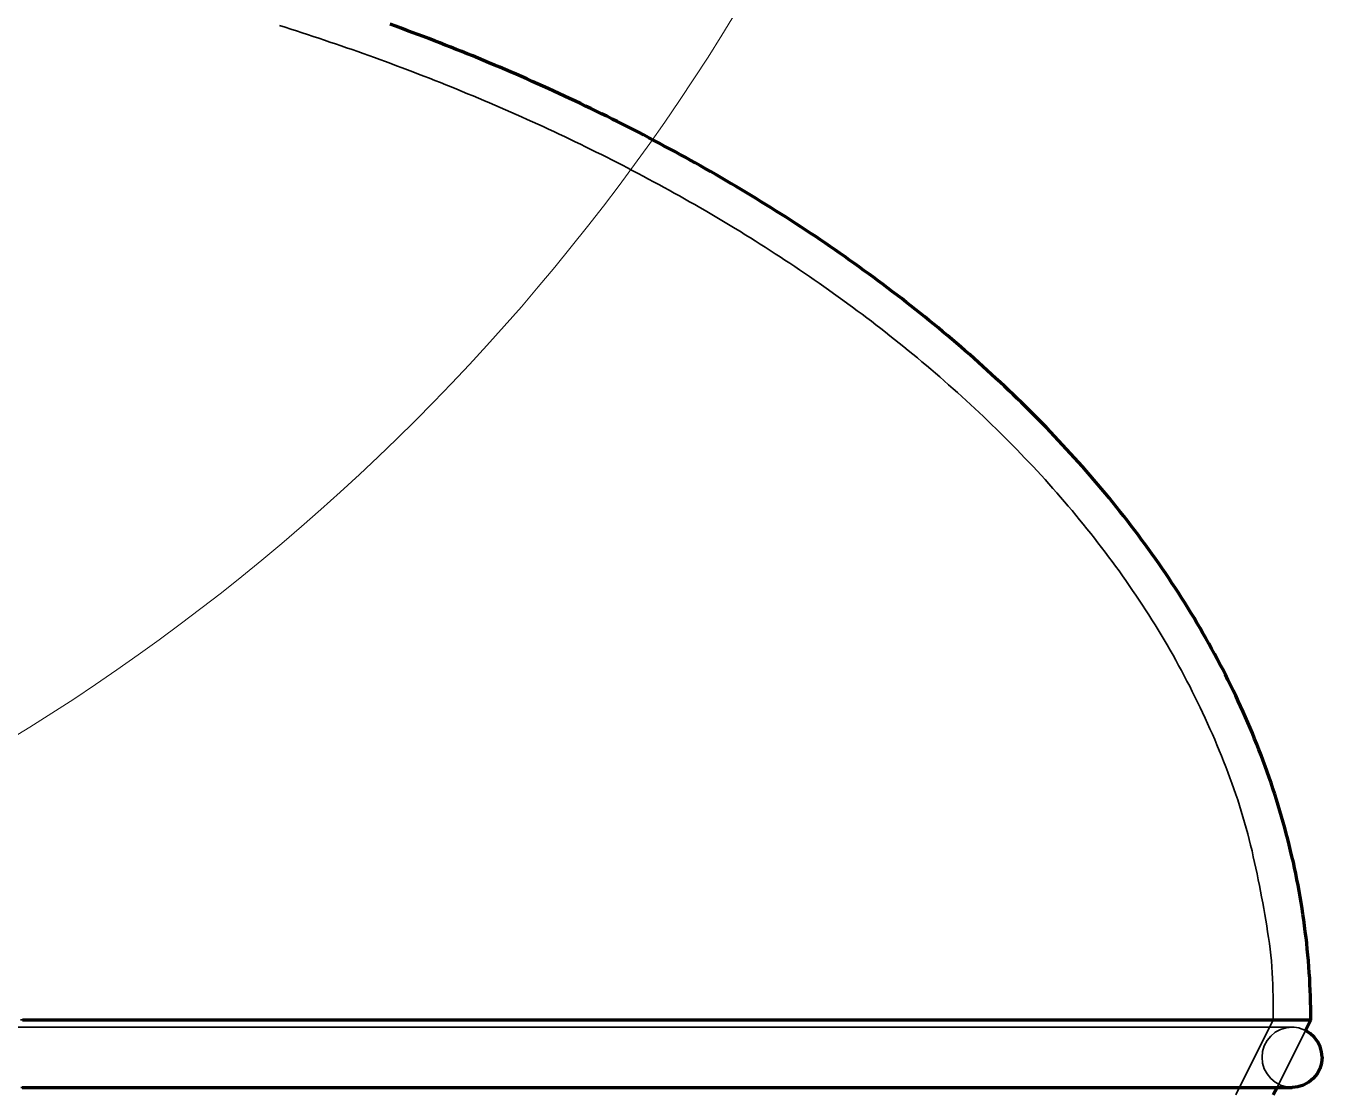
# Model space of a CAD drawing. Header units: millimetres. Extents: x 0 to 2382, y 0 to 420.
# Drawn here: x 292.58 to 303.62, y 289.74 to 298.82 of the extents above; entities that cross this region are included whole.
import ezdxf

# ---------------------------------------------------------------- set-up
doc = ezdxf.new("R2010")
doc.units = ezdxf.units.MM
doc.linetypes.add('IRAM-E-TRAZOS', pattern=[5, 4, -1])
for name, color, linetype, lineweight in [('01-VISIBLE', 7, 'CONTINUOUS', 70), ('02-OCULTA', 4, 'IRAM-E-TRAZOS', 35), ('08-FINA', 5, 'CONTINUOUS', 18)]:
    doc.layers.add(name, color=color, linetype=linetype, lineweight=lineweight)

msp = doc.modelspace()

# ---------------------------------------------------------------- linework, layer by layer
at = {"layer": '01-VISIBLE'}
for p, q in [((303.476, 290.258), (303.522, 290.349)), ((303.202, 289.709), (303.234, 289.773))]:
    msp.add_line(p, q, dxfattribs=at)
for points in [[(303.522, 290.349), (303.522, 290.399), (303.521, 290.45), (303.52, 290.5), (303.519, 290.55), (303.517, 290.6), (303.514, 290.65), (303.512, 290.7), (303.509, 290.75), (303.505, 290.8), (303.501, 290.85), (303.497, 290.9), (303.492, 290.95), (303.487, 291), (303.481, 291.05), (303.475, 291.099), (303.469, 291.149), (303.462, 291.199), (303.455, 291.248), (303.447, 291.298), (303.439, 291.347), (303.431, 291.397), (303.422, 291.446), (303.413, 291.495), (303.404, 291.545), (303.394, 291.594), (303.383, 291.643), (303.373, 291.692), (303.361, 291.741), (303.35, 291.789), (303.338, 291.838), (303.326, 291.887), (303.313, 291.935), (303.3, 291.984), (303.287, 292.032), (303.273, 292.08), (303.259, 292.128), (303.244, 292.176), (303.23, 292.224), (303.214, 292.272), (303.199, 292.319), (303.183, 292.367), (303.167, 292.414), (303.15, 292.462), (303.133, 292.509), (303.116, 292.556), (303.098, 292.603), (303.08, 292.65), (303.062, 292.696), (303.043, 292.743), (303.024, 292.789), (303.005, 292.835), (302.985, 292.881), (302.965, 292.927), (302.945, 292.973), (302.924, 293.019), (302.903, 293.064), (302.882, 293.11), (302.86, 293.155), (302.838, 293.2), (302.816, 293.245), (302.794, 293.29), (302.771, 293.335), (302.748, 293.379), (302.724, 293.423), (302.701, 293.467), (302.677, 293.511), (302.652, 293.555), (302.628, 293.599), (302.603, 293.643), (302.578, 293.686), (302.552, 293.729), (302.527, 293.772), (302.501, 293.815), (302.475, 293.858), (302.448, 293.9), (302.421, 293.943), (302.394, 293.985), (302.367, 294.027), (302.339, 294.069), (302.312, 294.111), (302.284, 294.152), (302.255, 294.194), (302.227, 294.235), (302.198, 294.276), (302.169, 294.317), (302.14, 294.357), (302.11, 294.398), (302.081, 294.438), (302.051, 294.479), (302.021, 294.519), (301.99, 294.559), (301.96, 294.598), (301.929, 294.638), (301.898, 294.677), (301.867, 294.716), (301.835, 294.755), (301.804, 294.794), (301.772, 294.833), (301.74, 294.871), (301.707, 294.91), (301.675, 294.948), (301.642, 294.986), (301.609, 295.024), (301.576, 295.061), (301.543, 295.099), (301.51, 295.136), (301.476, 295.173), (301.442, 295.21), (301.408, 295.247), (301.374, 295.284), (301.339, 295.32), (301.305, 295.357), (301.27, 295.393), (301.235, 295.429), (301.2, 295.465), (301.165, 295.5), (301.129, 295.536), (301.094, 295.571), (301.058, 295.606), (301.022, 295.641), (300.986, 295.676), (300.95, 295.71), (300.914, 295.745), (300.877, 295.779), (300.84, 295.813), (300.803, 295.847), (300.766, 295.881), (300.729, 295.915), (300.692, 295.948), (300.654, 295.982), (300.617, 296.015), (300.579, 296.048), (300.541, 296.081), (300.503, 296.113), (300.465, 296.146), (300.427, 296.178), (300.388, 296.21), (300.35, 296.242), (300.311, 296.274), (300.272, 296.306), (300.233, 296.337), (300.194, 296.369), (300.155, 296.4), (300.116, 296.431), (300.076, 296.462), (300.037, 296.493), (299.997, 296.523), (299.957, 296.554), (299.917, 296.584), (299.877, 296.614), (299.837, 296.644), (299.797, 296.674), (299.756, 296.704), (299.716, 296.733), (299.675, 296.762), (299.634, 296.792), (299.593, 296.821), (299.553, 296.85), (299.511, 296.878), (299.47, 296.907), (299.429, 296.935), (299.388, 296.964), (299.346, 296.992), (299.305, 297.02), (299.263, 297.048), (299.221, 297.075), (299.179, 297.103), (299.137, 297.13), (299.095, 297.158), (299.053, 297.185), (299.011, 297.212), (298.968, 297.238), (298.926, 297.265), (298.884, 297.292), (298.841, 297.318), (298.798, 297.344), (298.755, 297.37), (298.713, 297.396), (298.67, 297.422), (298.627, 297.448), (298.583, 297.473), (298.54, 297.499), (298.497, 297.524), (298.453, 297.549), (298.41, 297.574), (298.366, 297.599), (298.323, 297.624), (298.279, 297.648), (298.235, 297.672), (298.192, 297.697), (298.148, 297.721), (298.104, 297.745), (298.059, 297.769), (298.015, 297.792), (297.971, 297.816), (297.927, 297.84), (297.882, 297.863), (297.838, 297.886), (297.794, 297.909), (297.749, 297.932), (297.704, 297.955), (297.66, 297.977), (297.615, 298), (297.57, 298.022), (297.525, 298.045), (297.48, 298.067), (297.435, 298.089), (297.39, 298.111), (297.345, 298.132), (297.3, 298.154), (297.254, 298.176), (297.209, 298.197), (297.164, 298.218), (297.118, 298.239), (297.073, 298.26), (297.027, 298.281), (296.981, 298.302), (296.936, 298.323), (296.89, 298.343), (296.844, 298.363), (296.798, 298.384), (296.752, 298.404), (296.706, 298.424), (296.66, 298.443), (296.614, 298.463), (296.568, 298.482), (296.522, 298.502), (296.475, 298.521), (296.429, 298.54), (296.383, 298.559), (296.336, 298.578), (296.29, 298.597), (296.243, 298.615), (296.197, 298.634), (296.15, 298.652), (296.103, 298.671), (296.057, 298.689), (296.01, 298.707), (295.963, 298.724), (295.916, 298.742), (295.869, 298.76), (295.822, 298.777), (295.775, 298.795), (295.728, 298.812), (295.681, 298.829)], [(292.549, 290.349), (292.599, 290.349), (292.65, 290.349), (292.7, 290.349), (292.75, 290.349), (292.8, 290.349), (292.85, 290.349), (292.9, 290.349), (292.95, 290.349), (293, 290.349), (293.05, 290.349), (293.1, 290.349), (293.151, 290.349), (293.201, 290.349), (293.251, 290.349), (293.301, 290.349), (293.351, 290.349), (293.401, 290.349), (293.451, 290.349), (293.501, 290.349), (293.551, 290.349), (293.601, 290.349), (293.652, 290.349), (293.702, 290.349), (293.752, 290.349), (293.802, 290.349), (293.852, 290.349), (293.902, 290.349), (293.952, 290.349), (294.002, 290.349), (294.052, 290.349), (294.102, 290.349), (294.153, 290.349), (294.203, 290.349), (294.253, 290.349), (294.303, 290.349), (294.353, 290.349), (294.403, 290.349), (294.453, 290.349), (294.503, 290.349), (294.553, 290.349), (294.603, 290.349), (294.654, 290.349), (294.704, 290.349), (294.754, 290.349), (294.804, 290.349), (294.854, 290.349), (294.904, 290.349), (294.954, 290.349), (295.004, 290.349), (295.054, 290.349), (295.105, 290.349), (295.155, 290.349), (295.205, 290.349), (295.255, 290.349), (295.305, 290.349), (295.355, 290.349), (295.405, 290.349), (295.455, 290.349), (295.505, 290.349), (295.555, 290.349), (295.606, 290.349), (295.656, 290.349), (295.706, 290.349), (295.756, 290.349), (295.806, 290.349), (295.856, 290.349), (295.906, 290.349), (295.956, 290.349), (296.006, 290.349), (296.056, 290.349), (296.107, 290.349), (296.157, 290.349), (296.207, 290.349), (296.257, 290.349), (296.307, 290.349), (296.357, 290.349), (296.407, 290.349), (296.457, 290.349), (296.507, 290.349), (296.557, 290.349), (296.608, 290.349), (296.658, 290.349), (296.708, 290.349), (296.758, 290.349), (296.808, 290.349), (296.858, 290.349), (296.908, 290.349), (296.958, 290.349), (297.008, 290.349), (297.058, 290.349), (297.109, 290.349), (297.159, 290.349), (297.209, 290.349), (297.259, 290.349), (297.309, 290.349), (297.359, 290.349), (297.409, 290.349), (297.459, 290.349), (297.509, 290.349), (297.56, 290.349), (297.61, 290.349), (297.66, 290.349), (297.71, 290.349), (297.76, 290.349), (297.81, 290.349), (297.86, 290.349), (297.91, 290.349), (297.96, 290.349), (298.01, 290.349), (298.061, 290.349), (298.111, 290.349), (298.161, 290.349), (298.211, 290.349), (298.261, 290.349), (298.311, 290.349), (298.361, 290.349), (298.411, 290.349), (298.461, 290.349), (298.511, 290.349), (298.562, 290.349), (298.612, 290.349), (298.662, 290.349), (298.712, 290.349), (298.762, 290.349), (298.812, 290.349), (298.862, 290.349), (298.912, 290.349), (298.962, 290.349), (299.012, 290.349), (299.063, 290.349), (299.113, 290.349), (299.163, 290.349), (299.213, 290.349), (299.263, 290.349), (299.313, 290.349), (299.363, 290.349), (299.413, 290.349), (299.463, 290.349), (299.513, 290.349), (299.564, 290.349), (299.614, 290.349), (299.664, 290.349), (299.714, 290.349), (299.764, 290.349), (299.814, 290.349), (299.864, 290.349), (299.914, 290.349), (299.964, 290.349), (300.015, 290.349), (300.065, 290.349), (300.115, 290.349), (300.165, 290.349), (300.215, 290.349), (300.265, 290.349), (300.315, 290.349), (300.365, 290.349), (300.415, 290.349), (300.465, 290.349), (300.516, 290.349), (300.566, 290.349), (300.616, 290.349), (300.666, 290.349), (300.716, 290.349), (300.766, 290.349), (300.816, 290.349), (300.866, 290.349), (300.916, 290.349), (300.966, 290.349), (301.017, 290.349), (301.067, 290.349), (301.117, 290.349), (301.167, 290.349), (301.217, 290.349), (301.267, 290.349), (301.317, 290.349), (301.367, 290.349), (301.417, 290.349), (301.467, 290.349), (301.518, 290.349), (301.568, 290.349), (301.618, 290.349), (301.668, 290.349), (301.718, 290.349), (301.768, 290.349), (301.818, 290.349), (301.868, 290.349), (301.918, 290.349), (301.968, 290.349), (302.019, 290.349), (302.069, 290.349), (302.119, 290.349), (302.169, 290.349), (302.219, 290.349), (302.269, 290.349), (302.319, 290.349), (302.369, 290.349), (302.419, 290.349), (302.47, 290.349), (302.52, 290.349), (302.57, 290.349), (302.62, 290.349), (302.67, 290.349), (302.72, 290.349), (302.77, 290.349), (302.82, 290.349), (302.87, 290.349), (302.92, 290.349), (302.971, 290.349), (303.021, 290.349), (303.071, 290.349), (303.121, 290.349), (303.171, 290.349), (303.221, 290.349), (303.271, 290.349), (303.321, 290.349), (303.371, 290.349), (303.421, 290.349), (303.472, 290.349), (303.522, 290.349)], [(303.618, 290.029), (303.613, 290.076), (303.6, 290.122), (303.579, 290.164), (303.551, 290.202), (303.516, 290.233), (303.476, 290.258)], [(303.618, 290.029), (303.613, 289.979), (303.598, 289.931), (303.575, 289.887), (303.543, 289.848), (303.504, 289.817), (303.46, 289.793), (303.412, 289.778), (303.362, 289.773)], [(292.547, 289.773), (292.597, 289.773), (292.647, 289.773), (292.697, 289.773), (292.747, 289.773), (292.797, 289.773), (292.847, 289.773), (292.897, 289.773), (292.947, 289.773), (292.997, 289.773), (293.047, 289.773), (293.098, 289.773), (293.148, 289.773), (293.198, 289.773), (293.248, 289.773), (293.298, 289.773), (293.348, 289.773), (293.398, 289.773), (293.448, 289.773), (293.498, 289.773), (293.548, 289.773), (293.598, 289.773), (293.648, 289.773), (293.698, 289.773), (293.748, 289.773), (293.799, 289.773), (293.849, 289.773), (293.899, 289.773), (293.949, 289.773), (293.999, 289.773), (294.049, 289.773), (294.099, 289.773), (294.149, 289.773), (294.199, 289.773), (294.249, 289.773), (294.299, 289.773), (294.349, 289.773), (294.399, 289.773), (294.449, 289.773), (294.499, 289.773), (294.55, 289.773), (294.6, 289.773), (294.65, 289.773), (294.7, 289.773), (294.75, 289.773), (294.8, 289.773), (294.85, 289.773), (294.9, 289.773), (294.95, 289.773), (295, 289.773), (295.05, 289.773), (295.1, 289.773), (295.15, 289.773), (295.2, 289.773), (295.251, 289.773), (295.301, 289.773), (295.351, 289.773), (295.401, 289.773), (295.451, 289.773), (295.501, 289.773), (295.551, 289.773), (295.601, 289.773), (295.651, 289.773), (295.701, 289.773), (295.751, 289.773), (295.801, 289.773), (295.851, 289.773), (295.901, 289.773), (295.951, 289.773), (296.002, 289.773), (296.052, 289.773), (296.102, 289.773), (296.152, 289.773), (296.202, 289.773), (296.252, 289.773), (296.302, 289.773), (296.352, 289.773), (296.402, 289.773), (296.452, 289.773), (296.502, 289.773), (296.552, 289.773), (296.602, 289.773), (296.652, 289.773), (296.703, 289.773), (296.753, 289.773), (296.803, 289.773), (296.853, 289.773), (296.903, 289.773), (296.953, 289.773), (297.003, 289.773), (297.053, 289.773), (297.103, 289.773), (297.153, 289.773), (297.203, 289.773), (297.253, 289.773), (297.303, 289.773), (297.353, 289.773), (297.403, 289.773), (297.454, 289.773), (297.504, 289.773), (297.554, 289.773), (297.604, 289.773), (297.654, 289.773), (297.704, 289.773), (297.754, 289.773), (297.804, 289.773), (297.854, 289.773), (297.904, 289.773), (297.954, 289.773), (298.004, 289.773), (298.054, 289.773), (298.104, 289.773), (298.155, 289.773), (298.205, 289.773), (298.255, 289.773), (298.305, 289.773), (298.355, 289.773), (298.405, 289.773), (298.455, 289.773), (298.505, 289.773), (298.555, 289.773), (298.605, 289.773), (298.655, 289.773), (298.705, 289.773), (298.755, 289.773), (298.805, 289.773), (298.855, 289.773), (298.906, 289.773), (298.956, 289.773), (299.006, 289.773), (299.056, 289.773), (299.106, 289.773), (299.156, 289.773), (299.206, 289.773), (299.256, 289.773), (299.306, 289.773), (299.356, 289.773), (299.406, 289.773), (299.456, 289.773), (299.506, 289.773), (299.556, 289.773), (299.606, 289.773), (299.657, 289.773), (299.707, 289.773), (299.757, 289.773), (299.807, 289.773), (299.857, 289.773), (299.907, 289.773), (299.957, 289.773), (300.007, 289.773), (300.057, 289.773), (300.107, 289.773), (300.157, 289.773), (300.207, 289.773), (300.257, 289.773), (300.307, 289.773), (300.358, 289.773), (300.408, 289.773), (300.458, 289.773), (300.508, 289.773), (300.558, 289.773), (300.608, 289.773), (300.658, 289.773), (300.708, 289.773), (300.758, 289.773), (300.808, 289.773), (300.858, 289.773), (300.908, 289.773), (300.958, 289.773), (301.008, 289.773), (301.058, 289.773), (301.109, 289.773), (301.159, 289.773), (301.209, 289.773), (301.259, 289.773), (301.309, 289.773), (301.359, 289.773), (301.409, 289.773), (301.459, 289.773), (301.509, 289.773), (301.559, 289.773), (301.609, 289.773), (301.659, 289.773), (301.709, 289.773), (301.759, 289.773), (301.81, 289.773), (301.86, 289.773), (301.91, 289.773), (301.96, 289.773), (302.01, 289.773), (302.06, 289.773), (302.11, 289.773), (302.16, 289.773), (302.21, 289.773), (302.26, 289.773), (302.31, 289.773), (302.36, 289.773), (302.41, 289.773), (302.46, 289.773), (302.51, 289.773), (302.561, 289.773), (302.611, 289.773), (302.661, 289.773), (302.711, 289.773), (302.761, 289.773), (302.811, 289.773), (302.861, 289.773), (302.911, 289.773), (302.961, 289.773), (303.011, 289.773), (303.061, 289.773), (303.111, 289.773), (303.161, 289.773), (303.211, 289.773), (303.262, 289.773), (303.312, 289.773), (303.362, 289.773)]]:
    msp.add_lwpolyline(points, dxfattribs=at)
at = {"layer": '02-OCULTA'}
for p, q in [((302.882, 289.709), (303.202, 290.349)), ((303.234, 289.773), (303.476, 290.258))]:
    msp.add_line(p, q, dxfattribs=at)
for points in [[(294.739, 298.819), (294.786, 298.804), (294.834, 298.788), (294.882, 298.773), (294.93, 298.757), (294.977, 298.742), (295.025, 298.726), (295.072, 298.71), (295.12, 298.694), (295.167, 298.678), (295.215, 298.662), (295.262, 298.646), (295.309, 298.629), (295.357, 298.613), (295.404, 298.596), (295.451, 298.579), (295.498, 298.563), (295.546, 298.545), (295.593, 298.528), (295.64, 298.511), (295.687, 298.494), (295.734, 298.476), (295.781, 298.459), (295.827, 298.441), (295.874, 298.423), (295.921, 298.405), (295.968, 298.387), (296.014, 298.369), (296.061, 298.35), (296.108, 298.332), (296.154, 298.313), (296.201, 298.295), (296.247, 298.276), (296.294, 298.257), (296.34, 298.238), (296.386, 298.219), (296.432, 298.199), (296.479, 298.18), (296.525, 298.16), (296.571, 298.14), (296.617, 298.121), (296.663, 298.101), (296.709, 298.08), (296.754, 298.06), (296.8, 298.04), (296.846, 298.019), (296.892, 297.999), (296.937, 297.978), (296.983, 297.957), (297.028, 297.936), (297.074, 297.915), (297.119, 297.894), (297.164, 297.872), (297.21, 297.851), (297.255, 297.829), (297.3, 297.807), (297.345, 297.785), (297.39, 297.763), (297.435, 297.741), (297.48, 297.719), (297.525, 297.696), (297.569, 297.674), (297.614, 297.651), (297.659, 297.628), (297.703, 297.605), (297.747, 297.582), (297.792, 297.558), (297.836, 297.535), (297.88, 297.511), (297.924, 297.488), (297.969, 297.464), (298.013, 297.44), (298.056, 297.416), (298.1, 297.391), (298.144, 297.367), (298.188, 297.342), (298.231, 297.318), (298.275, 297.293), (298.318, 297.268), (298.362, 297.243), (298.405, 297.217), (298.448, 297.192), (298.491, 297.166), (298.534, 297.141), (298.577, 297.115), (298.62, 297.089), (298.663, 297.063), (298.705, 297.036), (298.748, 297.01), (298.79, 296.983), (298.833, 296.956), (298.875, 296.929), (298.917, 296.902), (298.959, 296.875), (299.001, 296.848), (299.043, 296.82), (299.085, 296.793), (299.126, 296.765), (299.168, 296.737), (299.21, 296.709), (299.251, 296.68), (299.292, 296.652), (299.333, 296.623), (299.374, 296.595), (299.415, 296.566), (299.456, 296.537), (299.497, 296.508), (299.537, 296.478), (299.578, 296.449), (299.618, 296.419), (299.659, 296.389), (299.699, 296.359), (299.739, 296.329), (299.779, 296.299), (299.818, 296.268), (299.858, 296.238), (299.898, 296.207), (299.937, 296.176), (299.976, 296.145), (300.015, 296.113), (300.054, 296.082), (300.093, 296.05), (300.132, 296.019), (300.171, 295.987), (300.209, 295.955), (300.248, 295.922), (300.286, 295.89), (300.324, 295.857), (300.362, 295.825), (300.4, 295.792), (300.437, 295.759), (300.475, 295.725), (300.512, 295.692), (300.549, 295.658), (300.586, 295.625), (300.623, 295.591), (300.66, 295.557), (300.697, 295.522), (300.733, 295.488), (300.769, 295.453), (300.805, 295.418), (300.841, 295.383), (300.877, 295.348), (300.912, 295.313), (300.948, 295.277), (300.983, 295.242), (301.018, 295.206), (301.053, 295.17), (301.087, 295.134), (301.122, 295.097), (301.156, 295.061), (301.19, 295.024), (301.224, 294.987), (301.258, 294.95), (301.291, 294.913), (301.325, 294.875), (301.358, 294.838), (301.391, 294.8), (301.423, 294.762), (301.456, 294.724), (301.488, 294.686), (301.52, 294.647), (301.552, 294.608), (301.584, 294.57), (301.615, 294.531), (301.647, 294.491), (301.678, 294.452), (301.708, 294.412), (301.739, 294.373), (301.769, 294.333), (301.799, 294.293), (301.829, 294.253), (301.859, 294.212), (301.888, 294.172), (301.917, 294.131), (301.946, 294.09), (301.975, 294.049), (302.003, 294.007), (302.031, 293.966), (302.059, 293.924), (302.087, 293.882), (302.114, 293.84), (302.141, 293.798), (302.168, 293.756), (302.195, 293.713), (302.221, 293.671), (302.247, 293.628), (302.273, 293.585), (302.298, 293.542), (302.323, 293.498), (302.348, 293.455), (302.372, 293.411), (302.396, 293.367), (302.42, 293.323), (302.444, 293.279), (302.467, 293.234), (302.49, 293.19), (302.512, 293.145), (302.535, 293.1), (302.557, 293.055), (302.579, 293.01), (302.6, 292.965), (302.621, 292.919), (302.642, 292.874), (302.663, 292.828), (302.683, 292.782), (302.703, 292.736), (302.722, 292.69), (302.742, 292.644), (302.761, 292.597), (302.779, 292.551), (302.798, 292.504), (302.815, 292.457), (302.833, 292.411), (302.85, 292.363), (302.867, 292.316), (302.883, 292.269), (302.899, 292.221), (302.915, 292.174), (302.929, 292.126), (302.944, 292.078), (302.958, 292.03), (302.971, 291.981), (302.984, 291.933), (302.997, 291.885), (303.009, 291.836), (303.021, 291.787), (303.032, 291.738), (303.043, 291.689), (303.054, 291.64), (303.064, 291.591), (303.074, 291.542), (303.084, 291.493), (303.093, 291.444), (303.103, 291.395), (303.112, 291.345), (303.121, 291.296), (303.129, 291.247), (303.138, 291.197), (303.146, 291.148), (303.154, 291.099), (303.162, 291.049), (303.169, 290.999), (303.176, 290.95), (303.182, 290.9), (303.186, 290.85), (303.19, 290.8), (303.193, 290.75), (303.196, 290.7), (303.198, 290.65), (303.199, 290.6), (303.2, 290.55), (303.201, 290.5), (303.201, 290.45), (303.202, 290.399), (303.202, 290.349)], [(303.202, 290.349), (303.152, 290.349), (303.101, 290.349), (303.051, 290.349), (303.001, 290.349), (302.951, 290.349), (302.901, 290.349), (302.851, 290.349), (302.801, 290.349), (302.751, 290.349), (302.701, 290.349), (302.651, 290.349), (302.6, 290.349), (302.55, 290.349), (302.5, 290.349), (302.45, 290.349), (302.4, 290.349), (302.35, 290.349), (302.3, 290.349), (302.25, 290.349), (302.2, 290.349), (302.15, 290.349), (302.1, 290.349), (302.049, 290.349), (301.999, 290.349), (301.949, 290.349), (301.899, 290.349), (301.849, 290.349), (301.799, 290.349), (301.749, 290.349), (301.699, 290.349), (301.649, 290.349), (301.599, 290.349), (301.548, 290.349), (301.498, 290.349), (301.448, 290.349), (301.398, 290.349), (301.348, 290.349), (301.298, 290.349), (301.248, 290.349), (301.198, 290.349), (301.148, 290.349), (301.098, 290.349), (301.048, 290.349), (300.997, 290.349), (300.947, 290.349), (300.897, 290.349), (300.847, 290.349), (300.797, 290.349), (300.747, 290.349), (300.697, 290.349), (300.647, 290.349), (300.597, 290.349), (300.547, 290.349), (300.496, 290.349), (300.446, 290.349), (300.396, 290.349), (300.346, 290.349), (300.296, 290.349), (300.246, 290.349), (300.196, 290.349), (300.146, 290.349), (300.096, 290.349), (300.046, 290.349), (299.996, 290.349), (299.945, 290.349), (299.895, 290.349), (299.845, 290.349), (299.795, 290.349), (299.745, 290.349), (299.695, 290.349), (299.645, 290.349), (299.595, 290.349), (299.545, 290.349), (299.495, 290.349), (299.444, 290.349), (299.394, 290.349), (299.344, 290.349), (299.294, 290.349), (299.244, 290.349), (299.194, 290.349), (299.144, 290.349), (299.094, 290.349), (299.044, 290.349), (298.994, 290.349), (298.944, 290.349), (298.893, 290.349), (298.843, 290.349), (298.793, 290.349), (298.743, 290.349), (298.693, 290.349), (298.643, 290.349), (298.593, 290.349), (298.543, 290.349), (298.493, 290.349), (298.443, 290.349), (298.392, 290.349), (298.342, 290.349), (298.292, 290.349), (298.242, 290.349), (298.192, 290.349), (298.142, 290.349), (298.092, 290.349), (298.042, 290.349), (297.992, 290.349), (297.942, 290.349), (297.891, 290.349), (297.841, 290.349), (297.791, 290.349), (297.741, 290.349), (297.691, 290.349), (297.641, 290.349), (297.591, 290.349), (297.541, 290.349), (297.491, 290.349), (297.441, 290.349), (297.391, 290.349), (297.34, 290.349), (297.29, 290.349), (297.24, 290.349), (297.19, 290.349), (297.14, 290.349), (297.09, 290.349), (297.04, 290.349), (296.99, 290.349), (296.94, 290.349), (296.89, 290.349), (296.839, 290.349), (296.789, 290.349), (296.739, 290.349), (296.689, 290.349), (296.639, 290.349), (296.589, 290.349), (296.539, 290.349), (296.489, 290.349), (296.439, 290.349), (296.389, 290.349), (296.339, 290.349), (296.288, 290.349), (296.238, 290.349), (296.188, 290.349), (296.138, 290.349), (296.088, 290.349), (296.038, 290.349), (295.988, 290.349), (295.938, 290.349), (295.888, 290.349), (295.838, 290.349), (295.787, 290.349), (295.737, 290.349), (295.687, 290.349), (295.637, 290.349), (295.587, 290.349), (295.537, 290.349), (295.487, 290.349), (295.437, 290.349), (295.387, 290.349), (295.337, 290.349), (295.287, 290.349), (295.236, 290.349), (295.186, 290.349), (295.136, 290.349), (295.086, 290.349), (295.036, 290.349), (294.986, 290.349), (294.936, 290.349), (294.886, 290.349), (294.836, 290.349), (294.786, 290.349), (294.735, 290.349), (294.685, 290.349), (294.635, 290.349), (294.585, 290.349), (294.535, 290.349), (294.485, 290.349), (294.435, 290.349), (294.385, 290.349), (294.335, 290.349), (294.285, 290.349), (294.234, 290.349), (294.184, 290.349), (294.134, 290.349), (294.084, 290.349), (294.034, 290.349), (293.984, 290.349), (293.934, 290.349), (293.884, 290.349), (293.834, 290.349), (293.784, 290.349), (293.734, 290.349), (293.683, 290.349), (293.633, 290.349), (293.583, 290.349), (293.533, 290.349), (293.483, 290.349), (293.433, 290.349), (293.383, 290.349), (293.333, 290.349), (293.283, 290.349), (293.233, 290.349), (293.182, 290.349), (293.132, 290.349), (293.082, 290.349), (293.032, 290.349), (292.982, 290.349), (292.932, 290.349), (292.882, 290.349), (292.832, 290.349), (292.782, 290.349), (292.732, 290.349), (292.682, 290.349), (292.631, 290.349), (292.581, 290.349), (292.531, 290.349)], [(292.539, 290.349), (292.618, 290.349), (292.696, 290.349), (292.774, 290.349), (292.853, 290.349), (292.931, 290.349), (293.01, 290.349), (293.088, 290.349), (293.166, 290.349), (293.245, 290.349), (293.323, 290.349), (293.402, 290.349), (293.48, 290.349), (293.558, 290.349), (293.637, 290.349), (293.715, 290.349), (293.794, 290.349), (293.872, 290.349), (293.95, 290.349), (294.029, 290.349), (294.107, 290.349), (294.186, 290.349), (294.264, 290.349), (294.342, 290.349), (294.421, 290.349), (294.499, 290.349), (294.578, 290.349), (294.656, 290.349), (294.734, 290.349), (294.813, 290.349), (294.891, 290.349), (294.97, 290.349), (295.048, 290.349), (295.126, 290.349), (295.205, 290.349), (295.283, 290.349), (295.362, 290.349), (295.44, 290.349), (295.518, 290.349), (295.597, 290.349), (295.675, 290.349), (295.754, 290.349), (295.832, 290.349), (295.91, 290.349), (295.989, 290.349), (296.067, 290.349), (296.146, 290.349), (296.224, 290.349), (296.302, 290.349), (296.381, 290.349), (296.459, 290.349), (296.538, 290.349), (296.616, 290.349), (296.694, 290.349), (296.773, 290.349), (296.851, 290.349), (296.93, 290.349), (297.008, 290.349), (297.086, 290.349), (297.165, 290.349), (297.243, 290.349), (297.322, 290.349), (297.4, 290.349), (297.478, 290.349), (297.557, 290.349), (297.635, 290.349), (297.714, 290.349), (297.792, 290.349), (297.87, 290.349), (297.949, 290.349), (298.027, 290.349), (298.106, 290.349), (298.184, 290.349), (298.262, 290.349), (298.341, 290.349), (298.419, 290.349), (298.498, 290.349), (298.576, 290.349), (298.654, 290.349), (298.733, 290.349), (298.811, 290.349), (298.89, 290.349), (298.968, 290.349), (299.046, 290.349), (299.125, 290.349), (299.203, 290.349), (299.282, 290.349), (299.36, 290.349), (299.438, 290.349), (299.517, 290.349), (299.595, 290.349), (299.674, 290.349), (299.752, 290.349), (299.83, 290.349), (299.909, 290.349), (299.987, 290.349), (300.066, 290.349), (300.144, 290.349), (300.222, 290.349), (300.301, 290.349), (300.379, 290.349), (300.458, 290.349), (300.536, 290.349), (300.614, 290.349), (300.693, 290.349), (300.771, 290.349), (300.85, 290.349), (300.928, 290.349), (301.006, 290.349), (301.085, 290.349), (301.163, 290.349), (301.242, 290.349), (301.32, 290.349), (301.398, 290.349), (301.477, 290.349), (301.555, 290.349), (301.634, 290.349), (301.712, 290.349), (301.79, 290.349), (301.869, 290.349), (301.947, 290.349), (302.026, 290.349), (302.104, 290.349), (302.182, 290.349), (302.261, 290.349), (302.339, 290.349), (302.418, 290.349), (302.496, 290.349), (302.574, 290.349), (302.653, 290.349), (302.731, 290.349), (302.81, 290.349), (302.888, 290.349), (302.966, 290.349), (303.045, 290.349), (303.123, 290.349), (303.202, 290.349)], [(303.522, 290.349), (303.472, 290.349), (303.422, 290.349), (303.372, 290.349), (303.322, 290.349), (303.272, 290.349), (303.222, 290.349), (303.172, 290.349), (303.122, 290.349), (303.072, 290.349), (303.022, 290.349), (302.972, 290.349), (302.922, 290.349), (302.872, 290.349), (302.822, 290.349), (302.772, 290.349), (302.722, 290.349), (302.672, 290.349), (302.622, 290.349), (302.572, 290.349), (302.522, 290.349), (302.472, 290.349), (302.422, 290.349), (302.372, 290.349), (302.322, 290.349), (302.272, 290.349), (302.222, 290.349), (302.172, 290.349), (302.122, 290.349), (302.072, 290.349), (302.022, 290.349), (301.972, 290.349), (301.922, 290.349), (301.872, 290.349), (301.822, 290.349), (301.772, 290.349), (301.722, 290.349), (301.672, 290.349), (301.622, 290.349), (301.572, 290.349), (301.522, 290.349), (301.472, 290.349), (301.422, 290.349), (301.372, 290.349), (301.322, 290.349), (301.272, 290.349), (301.222, 290.349), (301.172, 290.349), (301.122, 290.349), (301.072, 290.349), (301.022, 290.349), (300.972, 290.349), (300.922, 290.349), (300.872, 290.349), (300.822, 290.349), (300.772, 290.349), (300.722, 290.349), (300.672, 290.349), (300.622, 290.349), (300.572, 290.349), (300.522, 290.349), (300.472, 290.349), (300.422, 290.349), (300.372, 290.349), (300.322, 290.349), (300.272, 290.349), (300.222, 290.349), (300.172, 290.349), (300.122, 290.349), (300.072, 290.349), (300.022, 290.349), (299.972, 290.349), (299.922, 290.349), (299.872, 290.349), (299.822, 290.349), (299.772, 290.349), (299.722, 290.349), (299.672, 290.349), (299.622, 290.349), (299.572, 290.349), (299.522, 290.349), (299.472, 290.349), (299.422, 290.349), (299.372, 290.349), (299.322, 290.349), (299.272, 290.349), (299.222, 290.349), (299.172, 290.349), (299.122, 290.349), (299.072, 290.349), (299.022, 290.349), (298.972, 290.349), (298.922, 290.349), (298.872, 290.349), (298.822, 290.349), (298.772, 290.349), (298.722, 290.349), (298.672, 290.349), (298.622, 290.349), (298.572, 290.349), (298.522, 290.349), (298.472, 290.349), (298.422, 290.349), (298.372, 290.349), (298.322, 290.349), (298.272, 290.349), (298.222, 290.349), (298.172, 290.349), (298.122, 290.349), (298.072, 290.349), (298.022, 290.349), (297.972, 290.349), (297.922, 290.349), (297.872, 290.349), (297.822, 290.349), (297.772, 290.349), (297.722, 290.349), (297.672, 290.349), (297.622, 290.349), (297.572, 290.349), (297.522, 290.349), (297.472, 290.349), (297.422, 290.349), (297.372, 290.349), (297.322, 290.349), (297.272, 290.349), (297.222, 290.349), (297.172, 290.349), (297.122, 290.349), (297.072, 290.349), (297.022, 290.349), (296.972, 290.349), (296.922, 290.349), (296.872, 290.349), (296.822, 290.349), (296.772, 290.349), (296.722, 290.349), (296.672, 290.349), (296.622, 290.349), (296.572, 290.349), (296.522, 290.349), (296.472, 290.349), (296.422, 290.349), (296.372, 290.349), (296.322, 290.349), (296.272, 290.349), (296.222, 290.349), (296.172, 290.349), (296.122, 290.349), (296.072, 290.349), (296.022, 290.349), (295.972, 290.349), (295.922, 290.349), (295.872, 290.349), (295.822, 290.349), (295.772, 290.349), (295.722, 290.349), (295.672, 290.349), (295.622, 290.349), (295.572, 290.349), (295.522, 290.349), (295.472, 290.349), (295.422, 290.349), (295.372, 290.349), (295.322, 290.349), (295.272, 290.349), (295.222, 290.349), (295.172, 290.349), (295.122, 290.349), (295.072, 290.349), (295.022, 290.349), (294.972, 290.349), (294.922, 290.349), (294.872, 290.349), (294.822, 290.349), (294.772, 290.349), (294.722, 290.349), (294.672, 290.349), (294.622, 290.349), (294.572, 290.349), (294.522, 290.349), (294.472, 290.349), (294.422, 290.349), (294.372, 290.349), (294.322, 290.349), (294.272, 290.349), (294.222, 290.349), (294.172, 290.349), (294.122, 290.349), (294.072, 290.349), (294.022, 290.349), (293.972, 290.349), (293.922, 290.349), (293.872, 290.349), (293.822, 290.349), (293.772, 290.349), (293.722, 290.349), (293.672, 290.349), (293.622, 290.349), (293.572, 290.349), (293.522, 290.349), (293.472, 290.349), (293.422, 290.349), (293.372, 290.349), (293.322, 290.349), (293.272, 290.349), (293.222, 290.349), (293.172, 290.349), (293.122, 290.349), (293.072, 290.349), (293.022, 290.349), (292.972, 290.349), (292.922, 290.349), (292.872, 290.349), (292.822, 290.349), (292.772, 290.349), (292.722, 290.349), (292.672, 290.349), (292.622, 290.349), (292.572, 290.349)], [(303.362, 290.285), (303.282, 290.285), (303.203, 290.285), (303.124, 290.285), (303.045, 290.285), (302.966, 290.285), (302.886, 290.285), (302.807, 290.285), (302.728, 290.285), (302.649, 290.285), (302.57, 290.285), (302.49, 290.285), (302.411, 290.285), (302.332, 290.285), (302.253, 290.285), (302.174, 290.285), (302.094, 290.285), (302.015, 290.285), (301.936, 290.285), (301.857, 290.285), (301.778, 290.285), (301.698, 290.285), (301.619, 290.285), (301.54, 290.285), (301.461, 290.285), (301.382, 290.285), (301.302, 290.285), (301.223, 290.285), (301.144, 290.285), (301.065, 290.285), (300.986, 290.285), (300.906, 290.285), (300.827, 290.285), (300.748, 290.285), (300.669, 290.285), (300.59, 290.285), (300.51, 290.285), (300.431, 290.285), (300.352, 290.285), (300.273, 290.285), (300.194, 290.285), (300.114, 290.285), (300.035, 290.285), (299.956, 290.285), (299.877, 290.285), (299.798, 290.285), (299.718, 290.285), (299.639, 290.285), (299.56, 290.285), (299.481, 290.285), (299.402, 290.285), (299.322, 290.285), (299.243, 290.285), (299.164, 290.285), (299.085, 290.285), (299.006, 290.285), (298.926, 290.285), (298.847, 290.285), (298.768, 290.285), (298.689, 290.285), (298.61, 290.285), (298.53, 290.285), (298.451, 290.285), (298.372, 290.285), (298.293, 290.285), (298.214, 290.285), (298.134, 290.285), (298.055, 290.285), (297.976, 290.285), (297.897, 290.285), (297.818, 290.285), (297.738, 290.285), (297.659, 290.285), (297.58, 290.285), (297.501, 290.285), (297.422, 290.285), (297.342, 290.285), (297.263, 290.285), (297.184, 290.285), (297.105, 290.285), (297.026, 290.285), (296.946, 290.285), (296.867, 290.285), (296.788, 290.285), (296.709, 290.285), (296.63, 290.285), (296.55, 290.285), (296.471, 290.285), (296.392, 290.285), (296.313, 290.285), (296.234, 290.285), (296.154, 290.285), (296.075, 290.285), (295.996, 290.285), (295.917, 290.285), (295.838, 290.285), (295.758, 290.285), (295.679, 290.285), (295.6, 290.285), (295.521, 290.285), (295.442, 290.285), (295.362, 290.285), (295.283, 290.285), (295.204, 290.285), (295.125, 290.285), (295.046, 290.285), (294.966, 290.285), (294.887, 290.285), (294.808, 290.285), (294.729, 290.285), (294.65, 290.285), (294.57, 290.285), (294.491, 290.285), (294.412, 290.285), (294.333, 290.285), (294.254, 290.285), (294.174, 290.285), (294.095, 290.285), (294.016, 290.285), (293.937, 290.285), (293.858, 290.285), (293.778, 290.285), (293.699, 290.285), (293.62, 290.285), (293.541, 290.285), (293.462, 290.285), (293.382, 290.285), (293.303, 290.285), (293.224, 290.285), (293.145, 290.285), (293.066, 290.285), (292.986, 290.285), (292.907, 290.285), (292.828, 290.285), (292.749, 290.285), (292.67, 290.285), (292.59, 290.285), (292.511, 290.285)], [(292.534, 290.285), (292.584, 290.285), (292.635, 290.285), (292.685, 290.285), (292.735, 290.285), (292.785, 290.285), (292.835, 290.285), (292.885, 290.285), (292.935, 290.285), (292.985, 290.285), (293.036, 290.285), (293.086, 290.285), (293.136, 290.285), (293.186, 290.285), (293.236, 290.285), (293.286, 290.285), (293.336, 290.285), (293.386, 290.285), (293.437, 290.285), (293.487, 290.285), (293.537, 290.285), (293.587, 290.285), (293.637, 290.285), (293.687, 290.285), (293.737, 290.285), (293.787, 290.285), (293.838, 290.285), (293.888, 290.285), (293.938, 290.285), (293.988, 290.285), (294.038, 290.285), (294.088, 290.285), (294.138, 290.285), (294.188, 290.285), (294.239, 290.285), (294.289, 290.285), (294.339, 290.285), (294.389, 290.285), (294.439, 290.285), (294.489, 290.285), (294.539, 290.285), (294.589, 290.285), (294.64, 290.285), (294.69, 290.285), (294.74, 290.285), (294.79, 290.285), (294.84, 290.285), (294.89, 290.285), (294.94, 290.285), (294.991, 290.285), (295.041, 290.285), (295.091, 290.285), (295.141, 290.285), (295.191, 290.285), (295.241, 290.285), (295.291, 290.285), (295.341, 290.285), (295.392, 290.285), (295.442, 290.285), (295.492, 290.285), (295.542, 290.285), (295.592, 290.285), (295.642, 290.285), (295.692, 290.285), (295.742, 290.285), (295.793, 290.285), (295.843, 290.285), (295.893, 290.285), (295.943, 290.285), (295.993, 290.285), (296.043, 290.285), (296.093, 290.285), (296.143, 290.285), (296.194, 290.285), (296.244, 290.285), (296.294, 290.285), (296.344, 290.285), (296.394, 290.285), (296.444, 290.285), (296.494, 290.285), (296.544, 290.285), (296.595, 290.285), (296.645, 290.285), (296.695, 290.285), (296.745, 290.285), (296.795, 290.285), (296.845, 290.285), (296.895, 290.285), (296.945, 290.285), (296.996, 290.285), (297.046, 290.285), (297.096, 290.285), (297.146, 290.285), (297.196, 290.285), (297.246, 290.285), (297.296, 290.285), (297.346, 290.285), (297.397, 290.285), (297.447, 290.285), (297.497, 290.285), (297.547, 290.285), (297.597, 290.285), (297.647, 290.285), (297.697, 290.285), (297.747, 290.285), (297.798, 290.285), (297.848, 290.285), (297.898, 290.285), (297.948, 290.285), (297.998, 290.285), (298.048, 290.285), (298.098, 290.285), (298.148, 290.285), (298.199, 290.285), (298.249, 290.285), (298.299, 290.285), (298.349, 290.285), (298.399, 290.285), (298.449, 290.285), (298.499, 290.285), (298.549, 290.285), (298.6, 290.285), (298.65, 290.285), (298.7, 290.285), (298.75, 290.285), (298.8, 290.285), (298.85, 290.285), (298.9, 290.285), (298.951, 290.285), (299.001, 290.285), (299.051, 290.285), (299.101, 290.285), (299.151, 290.285), (299.201, 290.285), (299.251, 290.285), (299.301, 290.285), (299.352, 290.285), (299.402, 290.285), (299.452, 290.285), (299.502, 290.285), (299.552, 290.285), (299.602, 290.285), (299.652, 290.285), (299.702, 290.285), (299.753, 290.285), (299.803, 290.285), (299.853, 290.285), (299.903, 290.285), (299.953, 290.285), (300.003, 290.285), (300.053, 290.285), (300.103, 290.285), (300.154, 290.285), (300.204, 290.285), (300.254, 290.285), (300.304, 290.285), (300.354, 290.285), (300.404, 290.285), (300.454, 290.285), (300.504, 290.285), (300.555, 290.285), (300.605, 290.285), (300.655, 290.285), (300.705, 290.285), (300.755, 290.285), (300.805, 290.285), (300.855, 290.285), (300.905, 290.285), (300.956, 290.285), (301.006, 290.285), (301.056, 290.285), (301.106, 290.285), (301.156, 290.285), (301.206, 290.285), (301.256, 290.285), (301.306, 290.285), (301.357, 290.285), (301.407, 290.285), (301.457, 290.285), (301.507, 290.285), (301.557, 290.285), (301.607, 290.285), (301.657, 290.285), (301.707, 290.285), (301.758, 290.285), (301.808, 290.285), (301.858, 290.285), (301.908, 290.285), (301.958, 290.285), (302.008, 290.285), (302.058, 290.285), (302.108, 290.285), (302.159, 290.285), (302.209, 290.285), (302.259, 290.285), (302.309, 290.285), (302.359, 290.285), (302.409, 290.285), (302.459, 290.285), (302.509, 290.285), (302.56, 290.285), (302.61, 290.285), (302.66, 290.285), (302.71, 290.285), (302.76, 290.285), (302.81, 290.285), (302.86, 290.285), (302.911, 290.285), (302.961, 290.285), (303.011, 290.285), (303.061, 290.285), (303.111, 290.285), (303.161, 290.285), (303.211, 290.285), (303.261, 290.285), (303.312, 290.285), (303.362, 290.285)], [(303.362, 289.773), (303.312, 289.778), (303.264, 289.793), (303.219, 289.817), (303.181, 289.848), (303.149, 289.887), (303.125, 289.931), (303.111, 289.979), (303.106, 290.029), (303.111, 290.079), (303.125, 290.127), (303.149, 290.172), (303.181, 290.21), (303.219, 290.242), (303.264, 290.266), (303.312, 290.28), (303.362, 290.285)], [(303.476, 290.258), (303.458, 290.266), (303.44, 290.273), (303.42, 290.279), (303.401, 290.282), (303.381, 290.285), (303.362, 290.285)], [(292.534, 289.773), (292.584, 289.773), (292.635, 289.773), (292.685, 289.773), (292.735, 289.773), (292.785, 289.773), (292.835, 289.773), (292.885, 289.773), (292.935, 289.773), (292.985, 289.773), (293.036, 289.773), (293.086, 289.773), (293.136, 289.773), (293.186, 289.773), (293.236, 289.773), (293.286, 289.773), (293.336, 289.773), (293.386, 289.773), (293.437, 289.773), (293.487, 289.773), (293.537, 289.773), (293.587, 289.773), (293.637, 289.773), (293.687, 289.773), (293.737, 289.773), (293.787, 289.773), (293.838, 289.773), (293.888, 289.773), (293.938, 289.773), (293.988, 289.773), (294.038, 289.773), (294.088, 289.773), (294.138, 289.773), (294.188, 289.773), (294.239, 289.773), (294.289, 289.773), (294.339, 289.773), (294.389, 289.773), (294.439, 289.773), (294.489, 289.773), (294.539, 289.773), (294.589, 289.773), (294.64, 289.773), (294.69, 289.773), (294.74, 289.773), (294.79, 289.773), (294.84, 289.773), (294.89, 289.773), (294.94, 289.773), (294.991, 289.773), (295.041, 289.773), (295.091, 289.773), (295.141, 289.773), (295.191, 289.773), (295.241, 289.773), (295.291, 289.773), (295.341, 289.773), (295.392, 289.773), (295.442, 289.773), (295.492, 289.773), (295.542, 289.773), (295.592, 289.773), (295.642, 289.773), (295.692, 289.773), (295.742, 289.773), (295.793, 289.773), (295.843, 289.773), (295.893, 289.773), (295.943, 289.773), (295.993, 289.773), (296.043, 289.773), (296.093, 289.773), (296.143, 289.773), (296.194, 289.773), (296.244, 289.773), (296.294, 289.773), (296.344, 289.773), (296.394, 289.773), (296.444, 289.773), (296.494, 289.773), (296.544, 289.773), (296.595, 289.773), (296.645, 289.773), (296.695, 289.773), (296.745, 289.773), (296.795, 289.773), (296.845, 289.773), (296.895, 289.773), (296.945, 289.773), (296.996, 289.773), (297.046, 289.773), (297.096, 289.773), (297.146, 289.773), (297.196, 289.773), (297.246, 289.773), (297.296, 289.773), (297.346, 289.773), (297.397, 289.773), (297.447, 289.773), (297.497, 289.773), (297.547, 289.773), (297.597, 289.773), (297.647, 289.773), (297.697, 289.773), (297.747, 289.773), (297.798, 289.773), (297.848, 289.773), (297.898, 289.773), (297.948, 289.773), (297.998, 289.773), (298.048, 289.773), (298.098, 289.773), (298.148, 289.773), (298.199, 289.773), (298.249, 289.773), (298.299, 289.773), (298.349, 289.773), (298.399, 289.773), (298.449, 289.773), (298.499, 289.773), (298.549, 289.773), (298.6, 289.773), (298.65, 289.773), (298.7, 289.773), (298.75, 289.773), (298.8, 289.773), (298.85, 289.773), (298.9, 289.773), (298.951, 289.773), (299.001, 289.773), (299.051, 289.773), (299.101, 289.773), (299.151, 289.773), (299.201, 289.773), (299.251, 289.773), (299.301, 289.773), (299.352, 289.773), (299.402, 289.773), (299.452, 289.773), (299.502, 289.773), (299.552, 289.773), (299.602, 289.773), (299.652, 289.773), (299.702, 289.773), (299.753, 289.773), (299.803, 289.773), (299.853, 289.773), (299.903, 289.773), (299.953, 289.773), (300.003, 289.773), (300.053, 289.773), (300.103, 289.773), (300.154, 289.773), (300.204, 289.773), (300.254, 289.773), (300.304, 289.773), (300.354, 289.773), (300.404, 289.773), (300.454, 289.773), (300.504, 289.773), (300.555, 289.773), (300.605, 289.773), (300.655, 289.773), (300.705, 289.773), (300.755, 289.773), (300.805, 289.773), (300.855, 289.773), (300.905, 289.773), (300.956, 289.773), (301.006, 289.773), (301.056, 289.773), (301.106, 289.773), (301.156, 289.773), (301.206, 289.773), (301.256, 289.773), (301.306, 289.773), (301.357, 289.773), (301.407, 289.773), (301.457, 289.773), (301.507, 289.773), (301.557, 289.773), (301.607, 289.773), (301.657, 289.773), (301.707, 289.773), (301.758, 289.773), (301.808, 289.773), (301.858, 289.773), (301.908, 289.773), (301.958, 289.773), (302.008, 289.773), (302.058, 289.773), (302.108, 289.773), (302.159, 289.773), (302.209, 289.773), (302.259, 289.773), (302.309, 289.773), (302.359, 289.773), (302.409, 289.773), (302.459, 289.773), (302.509, 289.773), (302.56, 289.773), (302.61, 289.773), (302.66, 289.773), (302.71, 289.773), (302.76, 289.773), (302.81, 289.773), (302.86, 289.773), (302.911, 289.773), (302.961, 289.773), (303.011, 289.773), (303.061, 289.773), (303.111, 289.773), (303.161, 289.773), (303.211, 289.773), (303.261, 289.773), (303.312, 289.773), (303.362, 289.773)]]:
    msp.add_lwpolyline(points, dxfattribs=at)
at = {"layer": '08-FINA'}
for centre, radius in [((282.872, 308.476), 18.417), ((261.112, 259.08), 36.833)]:
    msp.add_circle(centre, radius, dxfattribs=at)

doc.saveas('drawing.dxf')
